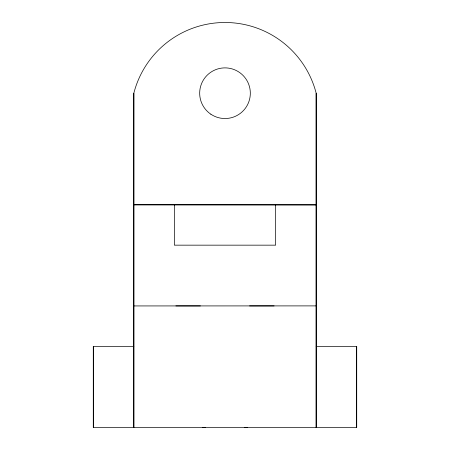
<?xml version="1.0" encoding="UTF-8"?>
<svg xmlns="http://www.w3.org/2000/svg" width="450" height="450" viewBox="0 0 450 450"><rect width="100%" height="100%" fill="white"/><g stroke="black" fill="none" stroke-linecap="round" stroke-linejoin="round"><path stroke-width="0.67" d="M316.17 346.421L356.692 346.421L356.692 427.461L93.308 427.472L93.308 346.427L133.83 346.427M133.83 427.5L133.83 93.206A94.129 94.129 0 0 1 316.17 93.206L316.17 427.449M316.17 427.5L316.17 93.206M356.692 427.472L356.692 346.416M203.462 427.472L202.703 427.478L205.689 427.478M246.516 427.478L247.275 427.478L244.294 427.472M133.813 204.638L316.159 204.638M133.813 204.936L316.159 205.082M133.824 305.938L316.159 305.893M175.866 305.916L200.43 305.927M249.553 305.927L274.118 305.916M275.636 205.082L275.653 245.16L174.352 245.16L174.336 204.936M133.83 93.206L133.83 427.449M93.308 346.427L93.308 427.472M210.87 114.221A25.324 25.324 0 0 0 250.268 94.939A25.324 25.324 0 0 0 213.868 70.459A25.324 25.324 0 0 0 210.87 114.221"/></g></svg>
